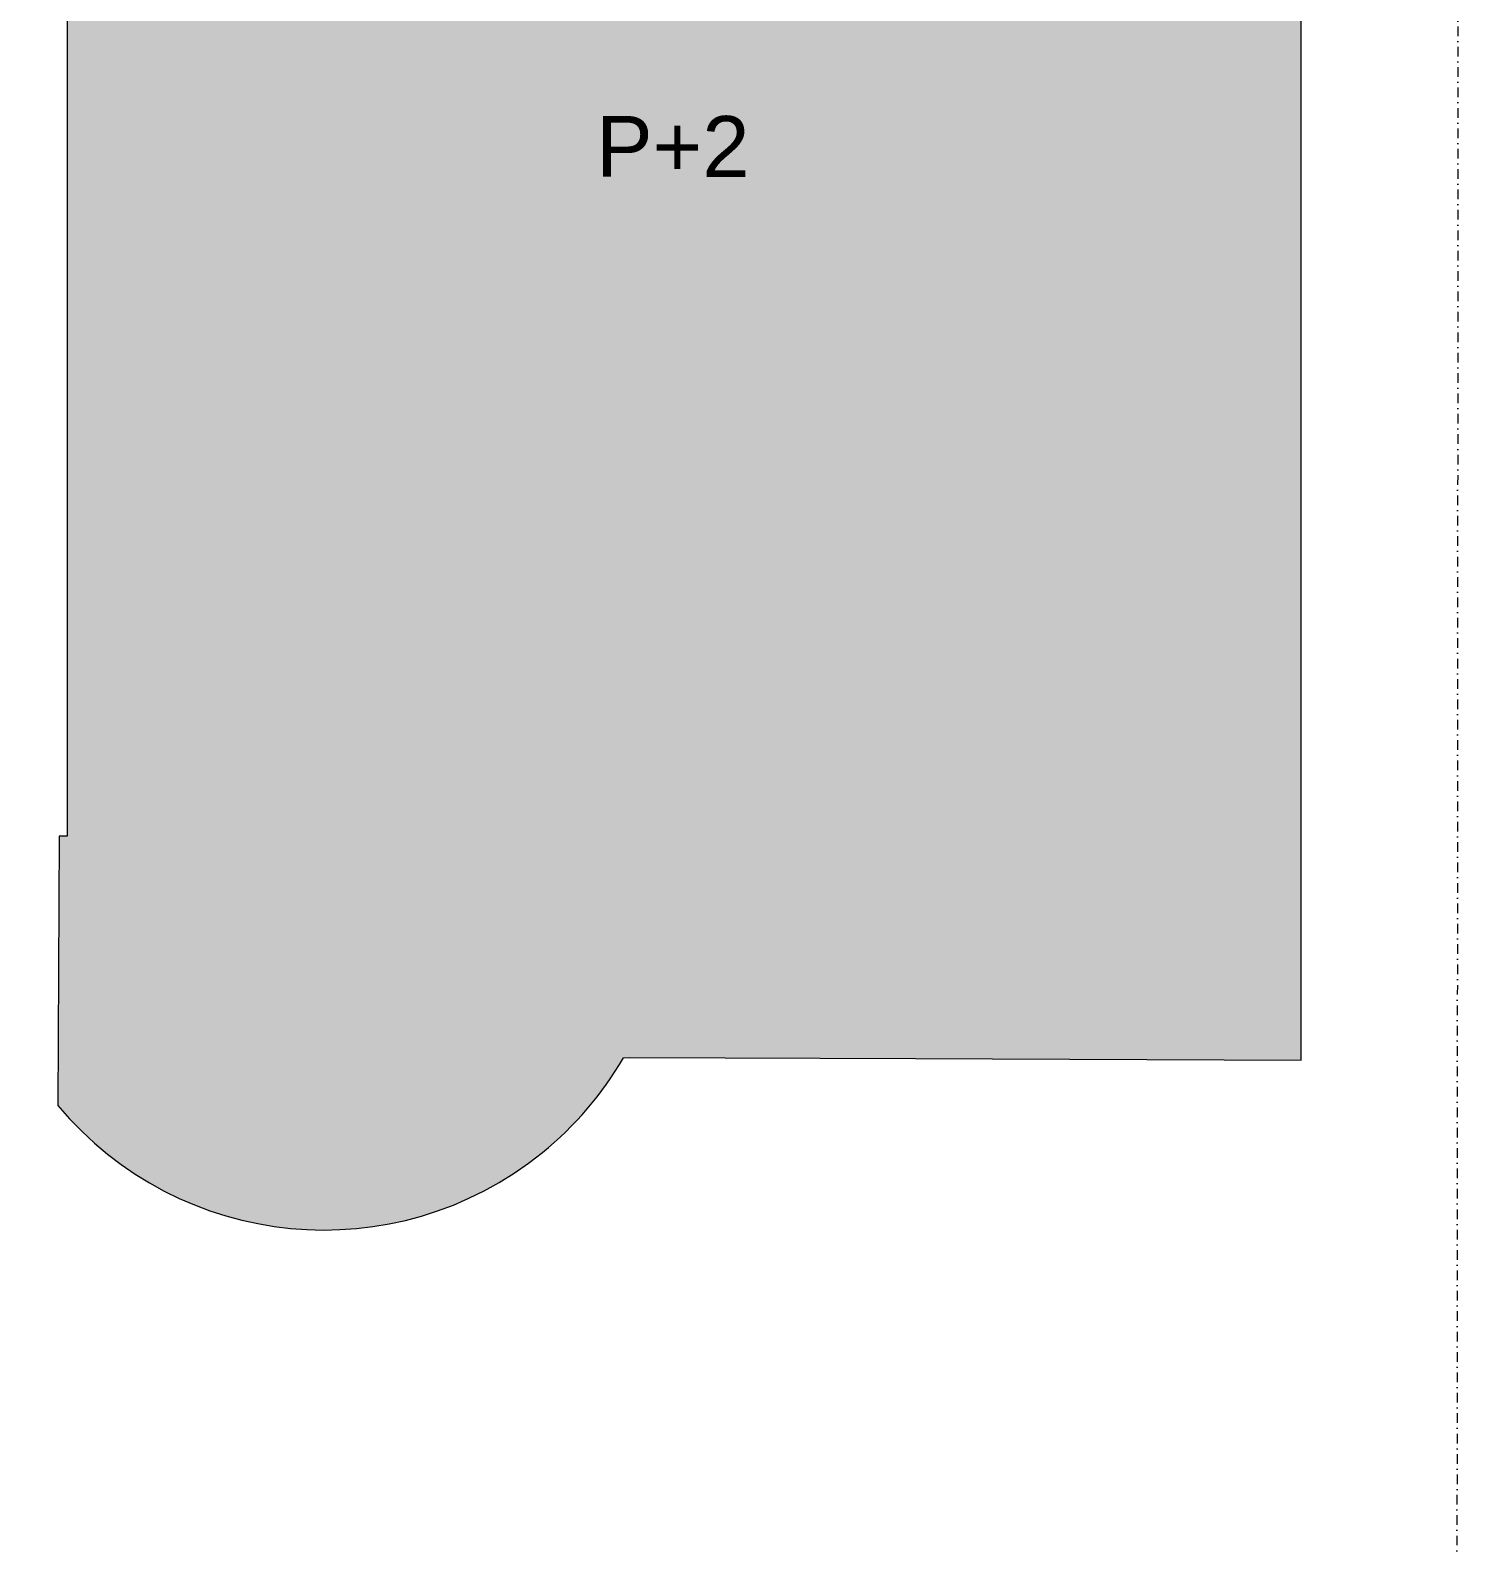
# Model space of a CAD drawing. Header units: millimetres. Extents: x -1659045 to -1497887, y -2983280 to -2858614.
# Drawn here: x -1570521 to -1547036, y -2934481 to -2909620 of the extents above; entities that cross this region are included whole.
import ezdxf

# ---------------------------------------------------------------- set-up
doc = ezdxf.new("R2010")
doc.units = ezdxf.units.MM
doc.header["$MEASUREMENT"] = 0
doc.linetypes.add('Dot & Dashed', pattern=[335.138881, 158.75, -88.194444, 0, -88.194437])
doc.layers.add('0_Pen_No__1', color=7, linetype='Continuous', lineweight=13)
doc.layers.add('0_Pen_No__82', color=7, linetype='Continuous', lineweight=20, true_color=0xaaaaaa)
doc.layers.add('Drawing & Figure_Pen_No__102', color=7, linetype='Continuous', lineweight=13, true_color=0xcccccc)
doc.styles.add('GENERATED_STYLE_1', font='arial.ttf')

msp = doc.modelspace()

# ---------------------------------------------------------------- hatches: boundary and pattern name
at = {"layer": 'Drawing & Figure_Pen_No__102', "linetype": 'Continuous', "lineweight": 0, "true_color": 0x333333}
msp.add_hatch(color=250, dxfattribs=at).paths.add_polyline_path([(-1570067, -2927293, 0.410329), (-1562102, -2928067, 0.090568), (-1560770, -2926512), (-1560666, -2926503), (-1560666, -2926503), (-1555967, -2926522), (-1549628, -2926548), (-1549628, -2892227), (-1569908, -2892223), (-1569917, -2922869), (-1570047, -2922869)])

# ---------------------------------------------------------------- linework, layer by layer
at = {"layer": '0_Pen_No__1', "color": 7, "linetype": 'Continuous', "lineweight": 13}
msp.add_lwpolyline([(-1562102, -2928067, 0.090568), (-1560770, -2926512), (-1560666, -2926503), (-1560666, -2926503), (-1555967, -2926522), (-1549628, -2926548), (-1549628, -2892227), (-1569908, -2892223), (-1569917, -2922869), (-1570047, -2922869), (-1570067, -2927293, 0.410329)], format="xyb", close=True, dxfattribs=at)
at = {"layer": '0_Pen_No__82', "color": 253, "linetype": 'Dot & Dashed', "lineweight": 20, "true_color": 0xaaaaaa}
msp.add_lwpolyline([(-1571301, -2887524), (-1571301, -2887474), (-1563437, -2888064), (-1547036, -2889443), (-1547074, -2947098), (-1571301, -2950346)], dxfattribs=at)

# ---------------------------------------------------------------- texts
at = {"layer": '0_Pen_No__1', "color": 7, "linetype": 'Continuous', "lineweight": 13, "insert": (-1561221, -2912029), "char_height": 1000, "attachment_point": 7, "rotation": 359.9631, "style": 'GENERATED_STYLE_1'}
msp.add_mtext('\\A1;{\\pql;\\fArial|b0|i0|c0|p34;P+2}', dxfattribs=at)

doc.saveas('drawing.dxf')
